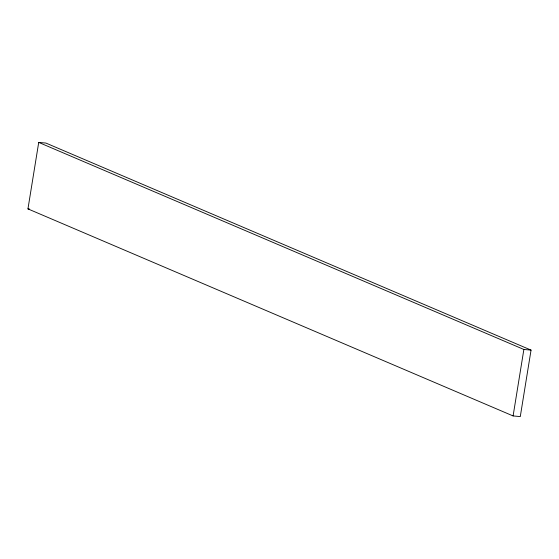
<?xml version="1.0" encoding="UTF-8"?>
<svg xmlns="http://www.w3.org/2000/svg" width="559" height="559" viewBox="0 0 559 559"><rect width="100%" height="100%" fill="white"/><g stroke="black" fill="none" stroke-linecap="round" stroke-linejoin="round"><path stroke-width="0.84" d="M27.95 208.891L38.718 142.412L45.901 143.062L531.05 350.109L520.282 416.588L513.099 415.938L27.95 208.891L29.543 209.031M513.099 415.938L523.867 349.466L38.718 142.412M523.867 349.466L531.05 350.109"/></g></svg>
